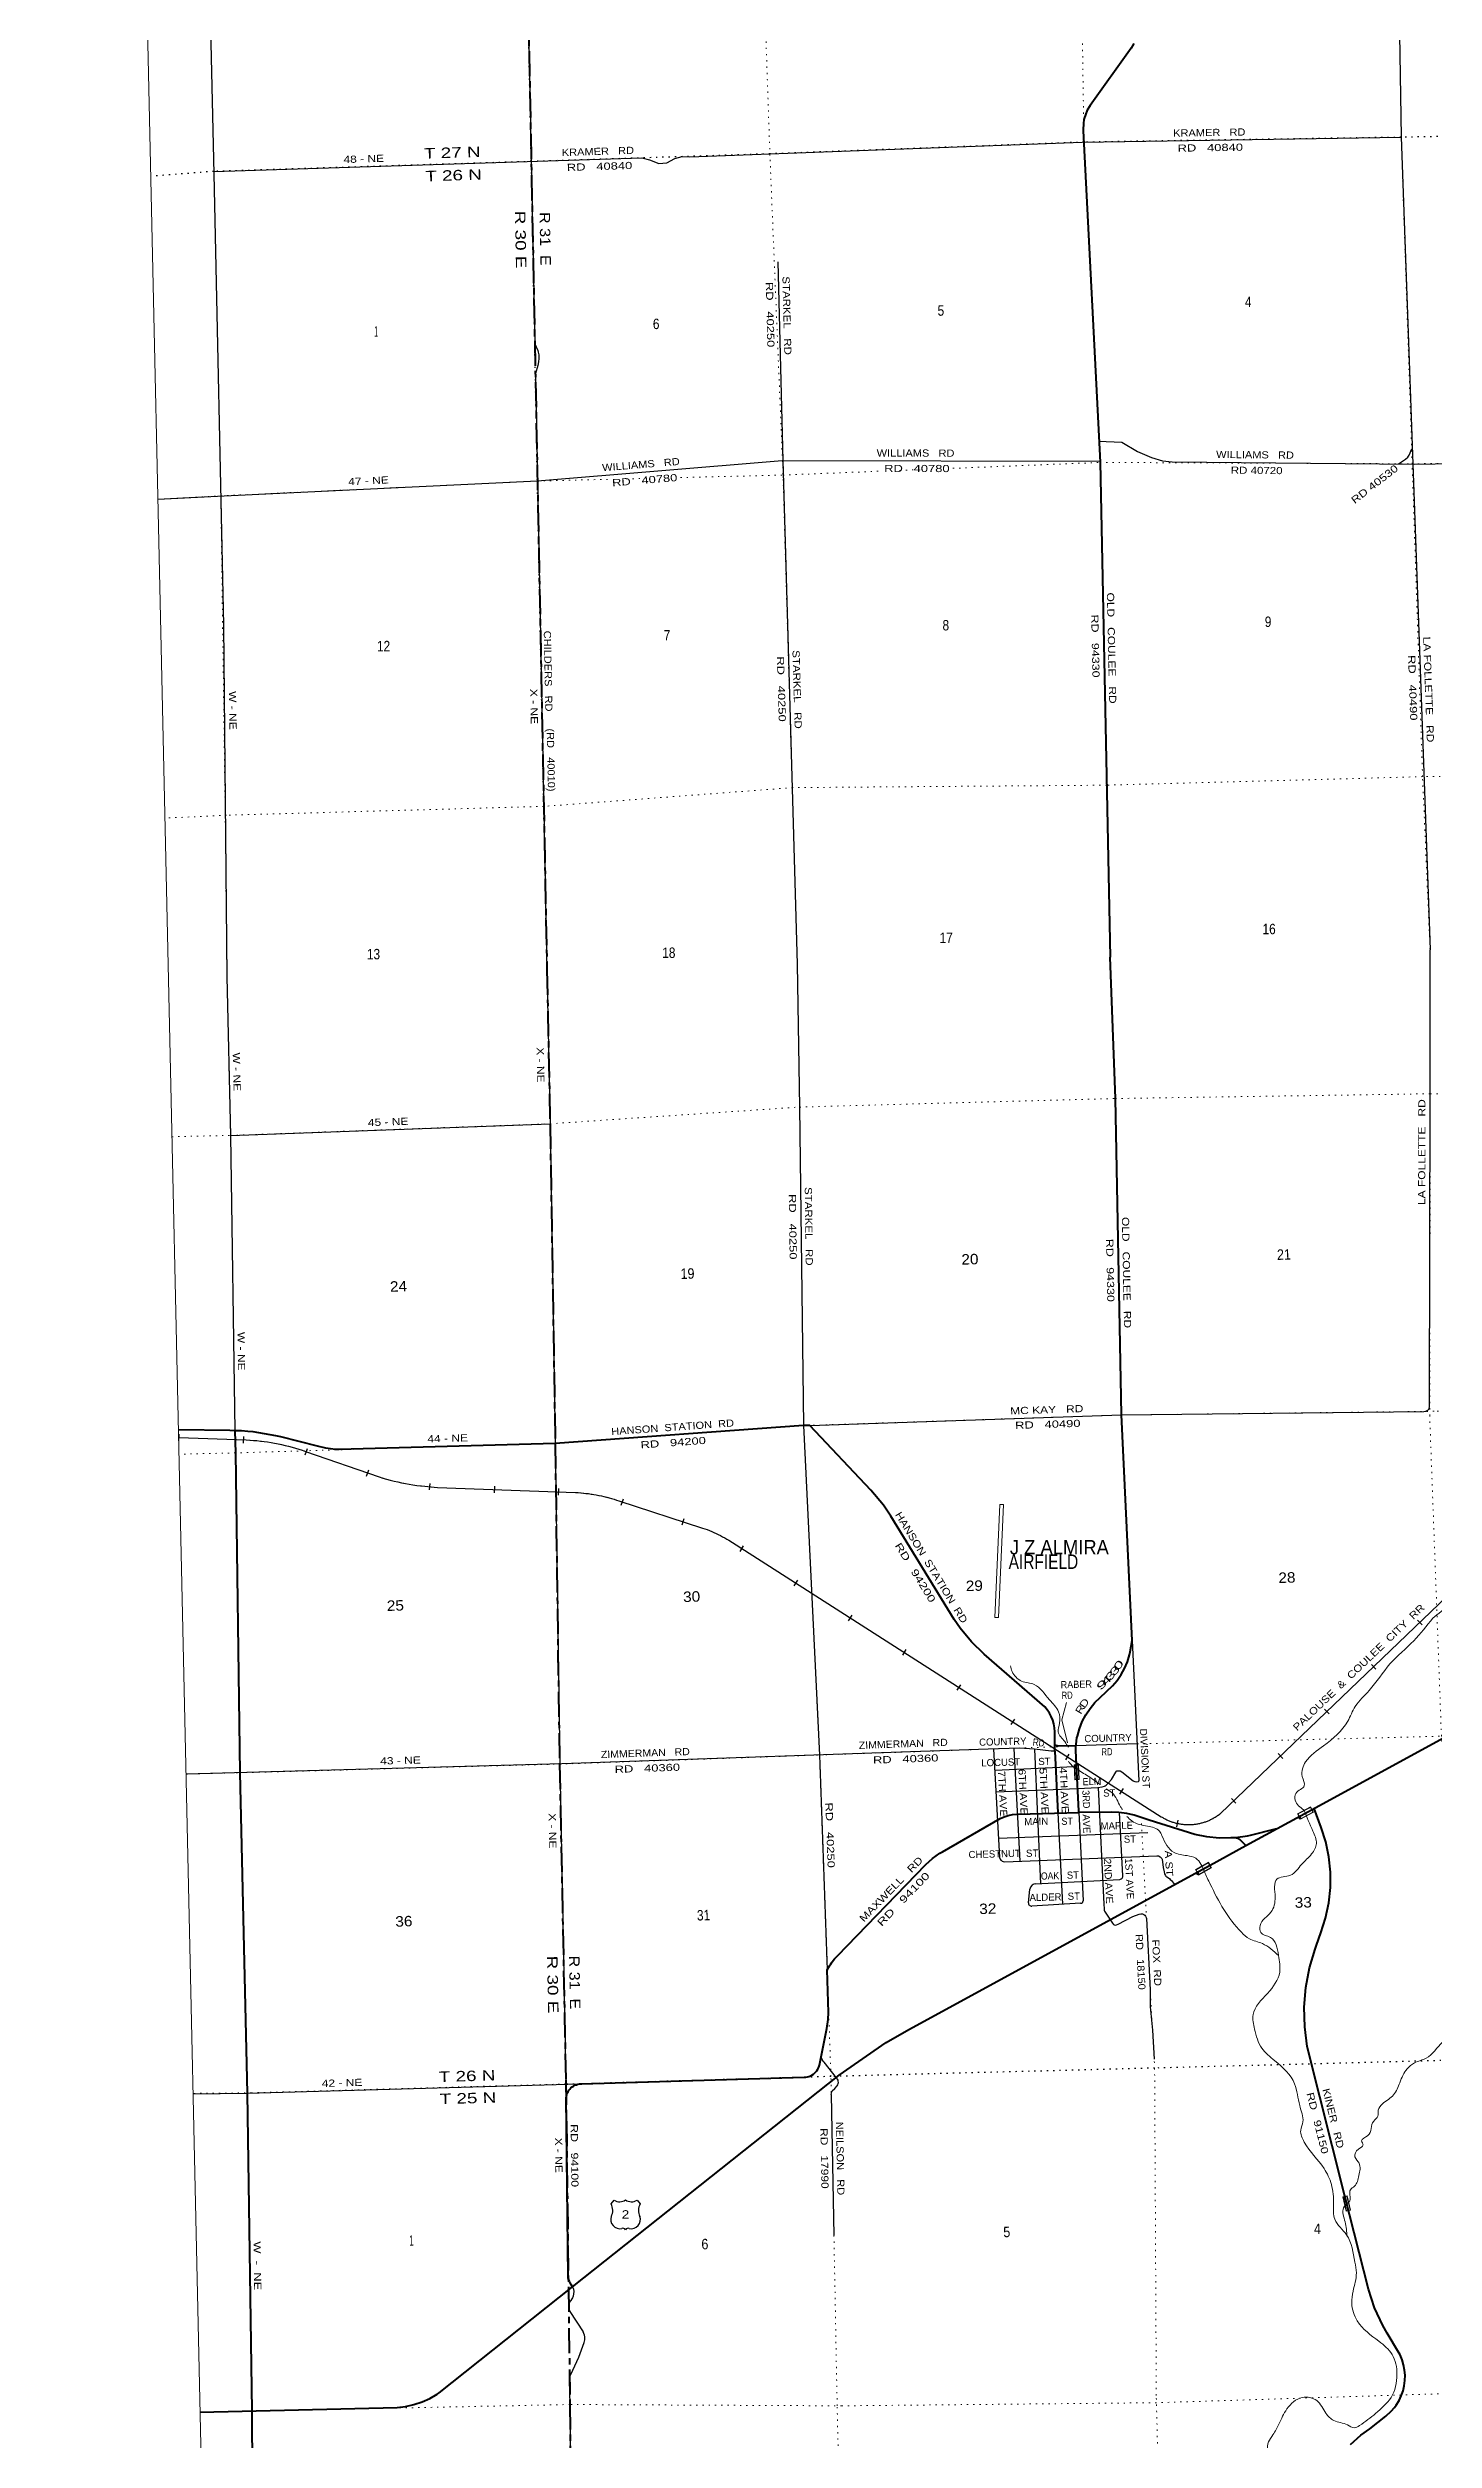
# Model space of a CAD drawing. Header units: feet. Extents: x 493183 to 745759, y 5472 to 195788.
# Drawn here: x 493183 to 516401, y 72721 to 112780 of the extents above; entities that cross this region are included whole.
import ezdxf
from ezdxf.enums import TextEntityAlignment as Align

# ---------------------------------------------------------------- set-up
doc = ezdxf.new("R2010")
doc.units = ezdxf.units.FT
doc.header["$LTSCALE"] = 70
doc.header["$PDMODE"] = 32
doc.header["$PDSIZE"] = 35
doc.linetypes.add('DOTTED', pattern=[1.5, 0.3, -1.2])
doc.linetypes.add('LONG_DASH_SHORT_DASH', pattern=[9.9, 6, -1.2, 1.5, -1.2])
for name, color, linetype, lineweight in [('11', 7, 'LONG_DASH_SHORT_DASH', 60), ('16', 7, 'Continuous', 25), ('20', 7, 'Continuous', 70), ('26', 7, 'Continuous', 40), ('27', 7, 'Continuous', 13), ('29', 7, 'Continuous', 25), ('34', 7, 'Continuous', 25), ('36', 7, 'Continuous', 13), ('39', 7, 'Continuous', 13), ('4', 7, 'Continuous', 13), ('57', 7, 'Continuous', 13), ('6', 7, 'DOTTED', 25), ('61', 7, 'Continuous', 13), ('7', 7, 'DOTTED', 13)]:
    doc.layers.add(name, color=color, linetype=linetype, lineweight=lineweight)
doc.layers.add('30', color=7, linetype='Continuous')

msp = doc.modelspace()

# ---------------------------------------------------------------- linework, layer by layer
at = {"layer": '11'}
for points in [[(500795.86, 143241.47), (501175.77, 116188.57), (501542.02, 97343.9)], [(501542.02, 97343.89), (501594.68, 94763.9), (501679.51, 89412), (501752.8, 84041.6), (501858.63, 78754.6), (501927.11, 73317.79), (501973.53, 67968.75), (502032.28, 62612.03), (502092.32, 57279.55), (502132.82, 51992.86), (502140.47, 51460.36)]]:
    msp.add_lwpolyline(points, dxfattribs=at)
at = {"layer": '16'}
for p, q in [((502615.75, 76678.76), (502667.06, 76737.52)), ((502858.82, 76743.49), (502858.54, 76743.29)), ((503050.91, 76737.61), (503102.3, 76678.76))]:
    msp.add_line(p, q, dxfattribs=at)
for centre, radius, start, end in [((502422.77, 76568.13), 222.05, 332.97043, 29.75871), ((502758.14, 76895.18), 182.07, 239.97227, 303.45418), ((502959.92, 76894.68), 181.52, 236.33975, 300.08743), ((502959.91, 76895.18), 182.07, 236.54582, 236.59441), ((503295.27, 76568.13), 222.05, 150.24129, 207.02957), ((502761.96, 76413.23), 151.42, 159.09177, 283.81923), ((502956.08, 76413.23), 151.42, 256.18077, 20.90823)]:
    msp.add_arc(centre, radius, start, end, dxfattribs=at)
for centre, major_axis, start_param, end_param in [((502817.3, 76214.41), (-19.56, 51.67), 4.95877769, 6.28318531), ((502900.75, 76214.41), (19.56, 51.67), 0, 1.32637542)]:
    msp.add_ellipse(centre, major_axis=major_axis, ratio=0.929097, start_param=start_param, end_param=end_param, dxfattribs=at)
at = {"layer": '20'}
msp.add_line((513247.3, 82676.69), (513770.01, 82961.82), dxfattribs=at)
for points in [[(513770.01, 82961.82), (514359.12, 83283.17), (526337.71, 89817.27)], [(501972.38, 75289.75), (506438.72, 78835.42), (507225.91, 79378.16), (507602.59, 79597.55), (512649.37, 82350.52), (513247.3, 82676.69)], [(495730.19, 73187.78), (499031.66, 73270.89), (499174.24, 73286.66), (499314.4, 73317.24), (499450.59, 73362.3), (499581.32, 73421.36), (499705.17, 73493.75), (499738.66, 73516.47), (501972.38, 75289.75)]]:
    msp.add_lwpolyline(points, dxfattribs=at)
at = {"layer": '26'}
msp.add_line((510046.93, 84255.52), (510098.25, 83227.96), dxfattribs=at)
for points in [[(511372.58, 112852.08), (511326.4, 112775.81), (510640.02, 111813.53), (510592.58, 111735.42), (510561.81, 111657.06), (510540.49, 111597.31), (510527.47, 111529.49), (510523.47, 111392.3), (510525.51, 111390.31), (510805.41, 105844.9), (510975.54, 97556.19)], [(510402.5, 84347.97), (510404.18, 84377.33), (510418.48, 84479.32), (510425.17, 84511), (510459.89, 84634.11), (510507.3, 84752.91), (510566.85, 84866.1), (510637.92, 84972.45), (510719.71, 85070.79), (510804.79, 85154.25), (511011.36, 85349.95), (511090.3, 85441.02), (511159.28, 85539.84), (511217.56, 85645.32), (511264.49, 85756.32), (511299.56, 85871.62), (511310.74, 85921.46), (511344.14, 86111.55), (511344.32, 86113.01), (511165.76, 89887.78), (511062.35, 95186.67), (510975.53, 97556.19)], [(496312.44, 89624.11), (496233.08, 89627.25), (495375.52, 89636.35)], [(510047.35, 84357.23), (510048.11, 84540.37), (510048.69, 84583.64), (510043.88, 84649.05), (510032.26, 84713.61), (510013.95, 84776.59), (509989.17, 84837.31), (509958.16, 84895.12), (509921.29, 84949.36), (509878.95, 84999.45), (508862.82, 85884.03), (508651.99, 86090.81), (508463.93, 86318.49), (508363.77, 86462.75), (507301.32, 88193.3), (507176.04, 88376.97), (506968.96, 88629.62), (505947.33, 89712.71), (505840.78, 89709.86), (501679.51, 89412), (498062.55, 89311.89), (498000.36, 89311.43), (497918.27, 89318.37), (497837.36, 89333.86), (497700.36, 89363.71), (497082.6, 89520.97), (497003.89, 89539.33), (496620.79, 89603.49), (496532.07, 89613.36), (496425.38, 89619.64), (496312.44, 89624.11)], [(496312.53, 89623.27), (496325.7, 89253.37), (496396.55, 83897.02), (496520.11, 78532.18), (496600, 73210.39), (496625.47, 67886.94), (496658.02, 62529.42), (496754.22, 57202.07)], [(510046.93, 84255.52), (510047.35, 84357.23), (510047.3, 84344.93)], [(510402.5, 84347.97), (510102.49, 84339.66), (510047.35, 84357.23)], [(510409.78, 84031.23), (510398.07, 84270.71), (510402.5, 84347.97)], [(510448.83, 83232.93), (510447.53, 83259.59), (510409.78, 84031.23)], [(501972.38, 75289.75), (501956.16, 75315.96), (501932.42, 75354.34), (501917.17, 75378.99), (501905.41, 75404.34), (501903.57, 75410.17), (501903.34, 75411.28), (501900.07, 75436.71), (501899.78, 75461.28), (501863.8, 78455.62), (501867.56, 78481.96), (501874.04, 78507.75), (501883.19, 78532.73), (501894.9, 78556.62), (501909.04, 78579.15), (501925.46, 78600.07), (501943.97, 78619.17), (501964.38, 78636.23), (501986.47, 78651.06), (502009.98, 78663.5), (502034.66, 78673.41), (502060.24, 78680.69), (502086.45, 78685.26), (502112.99, 78687.06), (502124.74, 78686.97), (505847.95, 78799.82), (505875.69, 78801.1), (505903.15, 78805.27), (505930.02, 78812.28), (505956.01, 78822.07), (505980.83, 78834.52), (506004.22, 78849.49), (506025.91, 78866.83), (506045.67, 78886.34), (506063.29, 78907.81), (506078.56, 78931), (506091.33, 78955.66), (506101.44, 78981.52), (506106.77, 78999.71), (506229.43, 79614.08), (506252.16, 79765.54), (506258.82, 79884.75), (506234.95, 80594.03), (506275.19, 80663.56), (506289.69, 80688.61), (506307.7, 80713.56), (506336.53, 80753.48), (506360.24, 80780.34), (506382.21, 80805.24), (506406.51, 80830.34), (507887.4, 82360.34), (507999.66, 82460.19), (508121.73, 82547.76), (508166.14, 82575.09), (509132.45, 83129.11), (509199.4, 83159.09), (509269.11, 83181.91), (509340.83, 83197.32), (509413.77, 83205.14), (509435.74, 83205.99), (510448.83, 83232.93)], [(513247.3, 82676.69), (513220.71, 82704.39), (513170.79, 82756.39), (513159.35, 82766.84), (513144.33, 82778.14), (513128.21, 82787.81), (513111.16, 82795.74), (513093.38, 82801.84), (513075.06, 82806.05), (513056.39, 82808.33), (513043.87, 82808.54), (513019.45, 82807.02), (512993.87, 82805.86), (512798.49, 82803.13), (512592.99, 82821.83), (512390.57, 82861.91), (511628.68, 83105.39), (511378.53, 83185.46), (511252.53, 83215.41), (511122.31, 83232.35), (510991.04, 83235.58), (510454.65, 83233.08), (510448.83, 83232.93)], [(513071.94, 82811.62), (513275.89, 82843.03), (513326.17, 82854.18), (513746.2, 82956.05), (513770.01, 82961.82)], [(514907.76, 76805.53), (514276.81, 79314.4), (514233.75, 79642.42), (514225.22, 79973.14), (514251.3, 80302.93), (514311.71, 80628.2), (514405.79, 80945.37), (514428.97, 81008.59), (514502.78, 81219), (514582.85, 81464.46), (514636.82, 81716.94), (514664.1, 81973.69), (514664.4, 82231.87), (514637.71, 82488.68), (514584.32, 82741.28), (514507.15, 82980.8), (514392.4, 83299.17)], [(514998.71, 72649.59), (515174.55, 72805), (515321.18, 72912.12), (515592.82, 73124.53), (515681.88, 73206.31), (515738.55, 73268.48), (515767.09, 73307.78), (515812.94, 73383.09), (515850.66, 73462.78), (515879.85, 73545.97), (515900.18, 73631.76), (515911.43, 73719.2), (515913.48, 73807.34), (515906.31, 73895.21), (515889.99, 73981.85), (515864.7, 74066.31), (515830.72, 74147.67), (515788.43, 74225.02), (515629.36, 74484.32), (515614.53, 74511.55), (515541.53, 74642.32), (515404.78, 74938.31), (515299.72, 75246.97), (514907.76, 76805.53)]]:
    msp.add_lwpolyline(points, dxfattribs=at)
at = {"layer": '27'}
msp.add_lwpolyline([(510259.37, 84395.84), (510166.35, 84785.1), (510242.46, 85072.81)], dxfattribs=at)
at = {"layer": '29'}
for p, q in [((496241.96, 94569), (501594.68, 94763.9)), ((511344.32, 86113.01), (511457.56, 83760.19)), ((509022.38, 84296.76), (509123.1, 82479.27)), ((509361.72, 84305.73), (509464.53, 82418.04)), ((509705.01, 84291.29), (509810.74, 82039.17)), ((511426.8, 84379.89), (510402, 84347.95)), ((509045.29, 83938.47), (510371.84, 84002.22)), ((510772.89, 83647.51), (510868.2, 81696.78)), ((510098.46, 83223.85), (510176.32, 81693.82)), ((510448.75, 83234.59), (510523.22, 81754.83)), ((509106.1, 82798.77), (511606.72, 82897)), ((509212.72, 82406.82), (511753.99, 82508)), ((509605.23, 81720.14), (509629.33, 81950.14)), ((509721.12, 82034.66), (511138.56, 82111.71)), ((510477.43, 81710.56), (509661.35, 81664.32)), ((511582.06, 81458.87), (511642.84, 80259.72)), ((511682.37, 79584.61), (511710.32, 79099.75)), ((506304.71, 78511.53), (506346.95, 76149.84))]:
    msp.add_line(p, q, dxfattribs=at)
for points in [[(515289.54, 143569.46), (515470.15, 132654.97), (515674.92, 121936.14), (515849.18, 111288.77), (516332.11, 97678.51)], [(495560.02, 132041.18), (495719.28, 121373.87), (495963.59, 110670.59), (496126.98, 103115.13), (496180.91, 97225.04)], [(501174.55, 116216.47), (501275.14, 110920.37), (501339.92, 107824.71), (501389.92, 107711.63), (501397.12, 107686.49), (501406.61, 107639.03), (501408.6, 107577.25), (501402.54, 107523.75), (501387.64, 107460.01), (501349.69, 107325.74), (501542.02, 97343.9)], [(495962.67, 110710.87), (503131.6, 110940), (503257.07, 110904.26), (503417.46, 110843.58), (503547.4, 110852.35), (503685.05, 110927.92), (503804.21, 110958.47), (503934.5, 110957.18), (510504.36, 111198.73), (515849.27, 111283.23)], [(505410, 109198.73), (505491.13, 105871.52), (505735.37, 97437.79)], [(510779.76, 106195.37), (511169.04, 106179.32), (511431.05, 106019.55), (511664.95, 105919.22), (511853.15, 105865.6), (512012.01, 105849.22), (516066.85, 105811.6), (525959.97, 105967.7)], [(495026.58, 105221.95), (496136.17, 105280.48), (501383.36, 105528.23), (505483.19, 105869.21), (510799.41, 105859.44)], [(515802.99, 105814.05), (515922.35, 105891.17), (515957.59, 105926.43), (515981.98, 105958.98), (516024.68, 106063.77)], [(501542.02, 97343.89), (501594.68, 94763.9), (501679.51, 89412)], [(505735.37, 97437.79), (505772.62, 95044.11), (505840.78, 89709.86), (506106.09, 84194.04), (506234.95, 80594.03)], [(516326.01, 90027.55), (516334.05, 95258.1), (516332.11, 97678.51)], [(496180.91, 97225.04), (496241.96, 94569), (496312.5, 89624.06), (496312.53, 89623.27)], [(505947.33, 89712.71), (511165.76, 89887.78), (516227.36, 89946.73)], [(516227.36, 89946.73), (516263.73, 89953.66), (516295.34, 89967.94), (516315.73, 89992.43), (516326.01, 90027.55)], [(501679.51, 89412), (501755.53, 84032.02), (501863.11, 78456.37)], [(510046.93, 84255.52), (509988.33, 84261.01), (509705.01, 84291.29), (509458.45, 84310.46), (508931.73, 84292.78), (501789.9, 84046.18), (495498.97, 83873.91)], [(510770.99, 83648.05), (510840.07, 83660.53), (510877.8, 83671.75), (510892.08, 83679.91), (510907.37, 83691.14), (510947.13, 83728.87), (510996.08, 83786), (511069.49, 83908.41), (511080.71, 83922.7), (511088.87, 83927.8), (511116.4, 83930.85), (511143.93, 83926.78), (511169.42, 83914.53), (511359.08, 83763.56), (511371.32, 83756.42), (511386.61, 83750.3), (511416.18, 83747.23), (511446.77, 83751.32), (511454.93, 83755.4), (511457.56, 83760.19)], [(509058.19, 83577.87), (510432.41, 83635.75), (510770.99, 83648.05)], [(511188.86, 82171.92), (511188.76, 82172.39), (511132.47, 83228.51)], [(509123.1, 82479.27), (509127.78, 82461.46), (509134.03, 82450.35), (509145.12, 82435.78), (509155.67, 82425.78), (509166.76, 82417.46), (509182.58, 82410.79), (509212.72, 82406.82)], [(511138.56, 82111.71), (511160.23, 82119.62), (511176.03, 82133.38), (511186.23, 82151.75), (511188.86, 82171.92)], [(511753.99, 82508), (511765.92, 82507.78), (511784.28, 82503.7), (511814.86, 82486.35), (511837.3, 82469.02), (511842.4, 82462.9), (511847.49, 82447.59), (511863.8, 82312.94), (511878.08, 82237.45), (511887.26, 82205.83), (511900.51, 82178.28), (511909.7, 82167.06), (511924.98, 82153.8), (511967.82, 82125.24), (511982.09, 82111.98), (512000.44, 82092.59), (512051.16, 82026.42)], [(509605.23, 81720.14), (509606.28, 81705.96), (509608.82, 81696.78), (509614.43, 81686.58), (509622.59, 81677.4), (509629.73, 81671.79), (509639.41, 81667.71), (509650.12, 81665.16), (509661.35, 81664.32)], [(509721.12, 82034.66), (509698.55, 82031.37), (509685.3, 82025.25), (509671.02, 82017.09), (509660.82, 82007.9), (509642.47, 81982.41), (509629.33, 81950.14)], [(510477.43, 81710.56), (510498.98, 81715.14), (510505.61, 81717.69), (510511.21, 81722.79), (510515.29, 81726.87), (510519.37, 81735.03), (510523.22, 81754.83)], [(510868.2, 81696.78), (510873.16, 81618.22), (510876.22, 81592.72), (510881.32, 81577.41), (511011.83, 81375.44), (511031.2, 81355.04), (511039.36, 81348.92), (511056.69, 81346.88), (511079.13, 81349.94), (511111.75, 81361.16), (511354.43, 81489.69), (511458.43, 81528.45), (511491.06, 81533.55), (511515.53, 81532.53), (511536.94, 81524.37), (511556.31, 81510.09), (511567.53, 81496.83), (511578.75, 81475.41), (511582.06, 81458.87)], [(511642.84, 80259.72), (511644, 79975.89), (511682.37, 79584.61)], [(506304.71, 78511.53), (506305.7, 78531.47), (506307.74, 78541.68), (506313.35, 78557.49), (506321.5, 78569.21), (506364.33, 78612.05), (506403.08, 78655.41), (506412.76, 78670.72), (506420.91, 78691.63), (506422.95, 78711.01), (506421.42, 78734.46), (506417.85, 78746.71), (506409.18, 78764.56), (506392.87, 78789.54), (506182.83, 79048.64), (506167.54, 79070.07), (506152.25, 79095.56), (506134.6, 79132.96)], [(495617.48, 78522.13), (496520.11, 78532.18), (502093.39, 78686.78)], [(501972.38, 75289.75), (501987.11, 75247.91), (501991.19, 75211.19), (501989.15, 75169.36), (501980.99, 75133.66), (501971.82, 75107.14), (501960.6, 75085.72), (501944.29, 75062.26), (501916.76, 75025.54), (501909.62, 75007.18), (501903.5, 74958.21), (501911.66, 74908.23), (501925.93, 74876.61), (502149.03, 74537.55)], [(502166.47, 74354.82), (502176.75, 74403.31), (502176.75, 74450.24), (502170.63, 74480.83), (502149.03, 74537.55)], [(501943.16, 73823.48), (502073.79, 74109.51), (502166.47, 74354.82)], [(501921.49, 73724.09), (501923.91, 73755.55), (501927.99, 73779.02), (501933.09, 73801.46), (501943.16, 73823.48)], [(502064.57, 59453.94), (502032.28, 62612.03), (501973.53, 67968.75), (501929.06, 73319.86), (501921.49, 73724.09)]]:
    msp.add_lwpolyline(points, dxfattribs=at)
at = {"layer": '34'}
for p, q in [((495376.71, 89453.55), (495380.41, 89564.1)), ((496461.8, 89414.53), (496465.51, 89525.08)), ((497495.35, 89221.29), (497531.54, 89325.81)), ((498520.52, 88863.55), (498556.71, 88968.08)), ((499577.47, 88632.07), (499586.77, 88742.29)), ((500664.53, 88582.64), (500668.67, 88693.17)), ((501736.09, 88545.09), (501740.23, 88655.62)), ((502787.41, 88376.24), (502821.5, 88481.47)), ((503808.24, 88048.3), (503842.33, 88153.53)), ((504776.97, 87602.95), (504836.55, 87696.14)), ((505681.72, 87027.57), (505741.3, 87120.76)), ((506595.1, 86440.47), (506654.68, 86533.66)), ((516198.28, 86374.48), (516121.75, 86454.34)), ((507499.85, 85865.08), (507559.43, 85958.27)), ((508413.23, 85277.98), (508472.81, 85371.17)), ((515425.94, 85630.75), (515349.41, 85710.61)), ((514640.19, 84881.39), (514563.66, 84961.25)), ((509317.98, 84702.6), (509377.56, 84795.79)), ((510231.35, 84115.5), (510290.94, 84208.69)), ((513867.85, 84137.66), (513791.32, 84217.52)), ((511136.1, 83540.12), (511195.69, 83633.31)), ((513082.1, 83388.3), (513005.57, 83468.16)), ((512089.98, 82992.56), (512114.71, 83100.37))]:
    msp.add_line(p, q, dxfattribs=at)
at = {"layer": '34', "lineweight": 13}
for p, q in [((495377.4, 89507.06), (496505.68, 89469.2)), ((497500.38, 89276.16), (498732.08, 88849.68)), ((502747.75, 88448.07), (504149.35, 87994.04)), ((504647.78, 87752.15), (511829.97, 83159.97)), ((512825.18, 83216.2), (517160.96, 87371.1))]:
    msp.add_line(p, q, dxfattribs=at)
at = {"layer": '34'}
for points in [[(495377.44, 89508.16), (496505.73, 89470.3), (496565.7, 89467.35), (496625.26, 89463.05), (496684.77, 89457.72), (496744.6, 89451.68), (496804.04, 89444.29), (496863.07, 89435.89), (496922.43, 89426.79), (496981.38, 89416.32), (497039.95, 89404.85), (497098.81, 89392.33), (497156.95, 89378.82), (497215.04, 89364.63), (497273.09, 89349.05), (497330.4, 89332.48), (497387.67, 89314.89), (497444.57, 89296.61), (497500.74, 89277.2), (498732.42, 88850.72), (498794.34, 88831.3), (498856.36, 88813.4), (498918.72, 88796.56), (498981.66, 88780.31), (499044.69, 88765.59), (499107.72, 88752.04), (499171.33, 88739.08), (499235.02, 88727.65), (499298.71, 88717.4), (499363.09, 88708.08), (499427.11, 88700.06), (499439.61, 88698.49), (499710.52, 88675.65), (502021.81, 88589.02), (502065.59, 88586.93), (502109.08, 88583.84), (502152.53, 88580.01), (502196.22, 88575.65), (502239.62, 88570.32), (502282.73, 88564.24), (502326.07, 88557.65), (502369.13, 88550.07), (502411.89, 88541.75), (502454.88, 88532.67), (502497.33, 88522.86), (502539.76, 88512.55), (502582.16, 88501.24), (502624.02, 88489.19), (502665.84, 88476.4), (502707.4, 88463.12), (502748.1, 88449.11), (504149.7, 87995.08), (504188.03, 87981.62), (504225.83, 87967.36), (504263.39, 87952.44), (504301.02, 87937), (504338.14, 87920.76), (504374.8, 87903.95), (504411.54, 87886.61), (504447.76, 87868.48), (504483.53, 87849.76), (504519.28, 87830.3), (504554.38, 87810.34), (504589.32, 87789.95), (504623.96, 87768.67), (504648.37, 87753.08), (511830.56, 83160.9), (511843.23, 83152.96), (511856.01, 83145.36), (511868.93, 83137.97), (511882.01, 83130.68), (511895.2, 83123.72), (511908.47, 83117.02), (511921.89, 83110.43), (511935.42, 83104.17), (511949.03, 83098.17), (511962.83, 83092.35), (511976.63, 83086.82), (511990.53, 83081.45), (512004.6, 83076.37), (512018.68, 83071.58), (512032.88, 83067.02), (512047.11, 83062.66), (512061.51, 83058.57), (512075.87, 83054.72), (512090.41, 83051.16), (512104.9, 83047.83), (512119.52, 83044.73), (512134.14, 83041.93), (512148.82, 83039.4), (512163.52, 83037.05), (512178.33, 83035.04), (512193.17, 83033.21), (512207.99, 83031.7), (512222.83, 83030.38), (512237.72, 83029.43), (512252.63, 83028.68), (512267.48, 83028.16), (512282.39, 83027.9), (512297.3, 83027.96), (512312.27, 83028.27)], [(512312.27, 83028.27), (512327.15, 83028.75), (512342.06, 83029.61), (512356.92, 83030.7), (512371.8, 83031.98), (512386.56, 83033.55), (512401.42, 83035.45), (512416.19, 83037.52), (512430.89, 83039.93), (512445.55, 83042.46), (512460.25, 83045.38), (512474.78, 83048.5), (512489.26, 83051.87), (512503.8, 83055.49), (512518.14, 83059.44), (512532.47, 83063.51), (512546.71, 83067.93), (512560.97, 83072.54), (512574.98, 83077.42), (512588.99, 83082.59), (512602.91, 83087.92), (512616.77, 83093.51), (512630.43, 83099.41), (512644.11, 83105.5), (512657.62, 83111.8), (512671.01, 83118.38), (512684.22, 83125.17), (512697.39, 83132.21), (512710.45, 83139.4), (512723.32, 83146.92), (512736.08, 83154.6), (512748.73, 83162.57), (512761.28, 83170.7), (512773.57, 83179.07), (512785.78, 83187.63), (512797.81, 83196.38), (512809.73, 83205.42), (512821.42, 83214.6), (512824.45, 83217.03), (517160.21, 87371.91)]]:
    msp.add_lwpolyline(points, dxfattribs=at)
at = {"layer": '34', "lineweight": 13}
msp.add_lwpolyline([(499439.5, 88697.4), (499710.45, 88674.55), (502021.76, 88587.92)], dxfattribs=at)
for centre, radius, start, end in [((496356.82, 86042.87), 3429.56, 70.52215, 87.51227), ((499862.69, 92382.66), 3709.47, 252.25444, 263.4492), ((501916.38, 86086.58), 2503.56, 70.60531, 87.58764), ((503393.07, 85801.21), 2319.59, 57.25372, 70.97132), ((512288.35, 83882.35), 855.53, 237.60296, 308.86464)]:
    msp.add_arc(centre, radius, start, end, dxfattribs=at)
at = {"layer": '36'}
msp.add_lwpolyline([(509040.7, 86498.2), (509125.82, 88387.48), (509189.42, 88386.22), (509105.27, 86497.84)], close=True, dxfattribs=at)
at = {"layer": '39'}
for points in [[(516378.83, 86486.6), (516652.39, 86714.73), (516973.54, 87037.09), (517261.94, 87308.03), (517568.41, 87514.98), (517949.35, 87728.23), (518315.62, 87959.18), (518786.4, 88136.84), (519164.26, 88184.63), (519485.38, 88307.32), (520353.89, 88676.56), (520683.98, 88769.27), (520979.38, 88808.5), (521039.75, 88947.47), (521033.21, 89036.11)], [(514221.82, 83271.28), (514074, 83437.83), (514084.7, 83551.09), (514226.12, 83678.41), (514193.16, 83834.72), (514248.35, 84078.4), (514548.85, 84349.71), (514954.12, 84759.32), (515079.8, 85007.17), (515313.84, 85274.44), (515661.57, 85718.61), (516059.39, 86107.83), (516378.83, 86486.6)], [(510274.69, 84324.06), (510213.11, 84417.64), (510105.33, 84579.74), (510127.09, 84727.62), (510111.3, 84916.72), (509957.95, 85117.77), (509704.07, 85374.25), (509492.55, 85430.34), (509334.38, 85590.91), (509303.24, 85686.77)], [(510453.06, 83933.15), (510334.89, 84016.7), (510276.84, 84088.14)], [(510804.6, 83701.76), (510656.92, 83805.46), (510453.06, 83933.15)], [(511180.29, 83279.72), (511149.89, 83326.8), (511006.13, 83560.26), (510909.96, 83627.78)], [(512554.76, 82233.03), (512408.6, 82465.57), (512262.01, 82509.52), (512044.51, 82563.42), (511842.43, 82841.64), (511799.74, 82919), (511601.54, 83001.71), (511336.58, 83090.46), (511255.35, 83165.73)], [(513793.33, 80837.78), (513659.12, 81140.24), (513497.32, 81220.03), (513485.67, 81338.67), (513668.52, 81564.05), (513737.58, 81816.22), (513766.88, 82115.59), (513992.89, 82180.95), (514181.11, 82362.12), (514349.35, 82536.64), (514428.78, 82712.49), (514370.05, 82920.45), (514221.82, 83271.28)], [(513793.33, 80837.78), (513525.09, 81035.33), (513306.74, 81117.44), (513172.31, 81226.29), (512649.63, 82033.25), (512552.52, 82236.79)], [(513301.78, 65709.54), (513519.92, 65695.77), (513660.3, 65790.79), (513776.19, 65961.7), (514097.99, 66128.78), (514371.91, 66344.83), (514533.13, 66551.4), (514661.15, 66922.34), (514621.25, 67241.79), (514605.93, 67348.22), (514657.68, 67438.53), (514676.21, 67626.65), (514706.83, 67748.58), (514772.71, 67972.43), (514894.75, 68407.72), (514917.34, 68795.62), (514898.99, 69069.34), (514781.06, 69166.6), (514675.49, 69455.82), (514721.75, 69660.92), (514872.59, 70278.59), (514872.43, 70484.29), (514743.64, 70673.99), (514230.74, 71156.54), (513890.35, 71672.57), (513657.18, 72379.42), (513627.53, 72693.13), (513700.72, 72808.29), (513802.14, 72990.87), (513935.7, 73245), (514192.27, 73434.3), (514435.92, 73383.22), (514587.55, 73172.04), (514720.33, 73051.03), (514950.6, 72975.34), (515058.95, 72928.21), (515150.64, 72965.28), (515420.89, 73169.12), (515679.12, 73437.13), (515778.49, 73821.31), (515695.71, 74157.61), (515477.25, 74376.85), (515113.92, 74716.72), (515022.1, 75018.46), (515043.05, 75216.62), (515098.78, 75521.25), (515072.77, 75703.29), (514933.26, 76157.25), (514737.71, 76419.53), (514715.88, 76675), (514679.77, 77002.63), (514556.72, 77269.14), (514224.56, 77712.81), (514166.14, 77910.7), (514202.19, 78052.96), (514149.64, 78323.63), (514063.99, 78688.08), (513731.52, 79075.27), (513515.38, 79284.5), (513392.71, 79605.47), (513369.29, 79846.77), (513610.73, 80203), (513813.94, 80556.06), (513793.33, 80837.78)], [(514971.78, 76705.66), (514986.6, 76729.61), (514999.15, 76915.53), (515065.98, 76974.03), (515141.32, 77151.77), (515143.18, 77357.54), (515075.39, 77464.39), (515132.03, 77593.16), (515210.59, 77664.12), (515186.35, 77731.95), (515286.6, 77819.7), (515388.15, 78064.8), (515458.29, 78147.6), (515463.37, 78246.57), (515536.8, 78353.67), (515721.9, 78504.5), (515824.73, 78707.29), (515946.86, 78938.89), (516072.95, 79039.52), (516268.3, 79118.06), (516538.62, 79386.44), (516813.89, 79624.71), (516940.11, 79854.42), (517000.82, 80249.53), (517119.48, 80529.43), (517297.74, 80706.27), (517466.92, 80861.83)], [(514943.67, 76133.31), (514908.49, 76376.32), (514883.24, 76611.51), (514971.78, 76705.66)]]:
    msp.add_spline(points, degree=3, dxfattribs=at)
at = {"layer": '4'}
msp.add_lwpolyline([(493183.04, 189004.41), (524001.53, 189703.99), (554819.03, 190445.97), (585635.48, 191230.33), (616450.81, 192057.09), (647264.99, 192926.23), (678077.93, 193837.75), (708889.59, 194791.66), (739699.91, 195787.95), (745759.19, 12310.89), (714696.49, 11306.43), (683632.43, 10344.71), (652567.07, 9425.72), (621500.49, 8549.46), (590432.73, 7715.93), (559363.85, 6925.15), (528293.91, 6177.1), (497222.97, 5471.78)], close=True, dxfattribs=at)
at = {"layer": '57'}
for p, q in [((514112.39, 83209.63), (514332.54, 83328.1)), ((514332.54, 83328.1), (514382.3, 83235.63)), ((514162.15, 83117.17), (514112.39, 83209.63)), ((514162.15, 83117.17), (514382.3, 83235.63)), ((512402.91, 82276.62), (512621.96, 82397.1)), ((512453.51, 82184.62), (512402.91, 82276.62)), ((512453.51, 82184.62), (512672.56, 82305.1)), ((512621.96, 82397.1), (512672.56, 82305.1))]:
    msp.add_line(p, q, dxfattribs=at)
for points in [[(514329.28, 83317.26), (514123.22, 83206.37), (514165.4, 83128), (514371.46, 83238.88)], [(512618.8, 82386.24), (512413.76, 82273.46), (512456.66, 82195.47), (512661.7, 82308.25)]]:
    msp.add_lwpolyline(points, close=True, dxfattribs=at)
for p in [(514150.3, 83139.18), (512441.46, 82206.53)]:
    msp.add_point(p, dxfattribs=at)
at = {"layer": '6'}
for points in [[(501542.02, 97343.9), (501488.83, 100062.11), (501381.48, 105529.57), (501278.78, 110880.93), (501170.04, 116213.07), (501101.29, 121522.4), (501020.79, 126899.64), (500949.75, 132283), (500873.03, 137565.17), (500797.95, 142931), (500795.86, 143241.47)], [(525830.97, 111483.84), (521290.27, 111376.4), (515849.27, 111283.23), (510535.12, 111201.19), (505279.69, 111005.31), (501279.98, 110877.32), (495962.67, 110710.87), (494908.23, 110629.95)], [(526582.42, 79354.2), (522144.53, 79213.91), (517039.81, 79091.08), (511719.73, 78951.63), (506298.79, 78811.13), (501858.1, 78680.25), (496594.46, 78531.65), (495617.48, 78522.13)]]:
    msp.add_lwpolyline(points, dxfattribs=at)
at = {"layer": '61'}
for p, q in [((510458.04, 83783.55), (510383.12, 83780.29)), ((510447.18, 84033.31), (510458.04, 83783.55)), ((514871.4, 76796.27), (514944.33, 76813.79)), ((514929.79, 76553.18), (514871.4, 76796.27))]:
    msp.add_line(p, q, dxfattribs=at)
for points in [[(510383.12, 83780.29), (510372.25, 84030.05), (510447.18, 84033.31)], [(514944.33, 76813.79), (515002.72, 76570.7), (514929.79, 76553.18)]]:
    msp.add_lwpolyline(points, dxfattribs=at)
for points in [[(510390.76, 83788.63), (510380.59, 84022.4), (510439.53, 84024.96), (510449.69, 83791.19)], [(514935.69, 76562.82), (514881.04, 76790.36), (514938.42, 76804.14), (514993.07, 76576.6)]]:
    msp.add_lwpolyline(points, close=True, dxfattribs=at)
at = {"layer": '7'}
for p, q in [((502869.15, 105562.21), (503150.87, 105569.08)), ((507446.96, 105704.02), (507709.8, 105714.49)), ((509020.41, 84295.83), (510101.03, 84333.58))]:
    msp.add_line(p, q, dxfattribs=at)
for points in [[(509955.39, 143447.66), (509981.07, 143176.55), (510082.2, 137844.07), (510183.72, 132505.89), (510275.63, 127177.31), (510383.75, 121783.82), (510459.48, 116420.7), (510535.72, 111195.19), (510809.62, 105825.59), (510916.56, 100433.47), (510975.54, 97556.19)], [(516332.11, 97678.51), (516206.8, 100576.53), (516032.6, 105812.58), (515849.27, 111283.23), (515762.88, 116574.25), (515674.59, 121930.48), (515570.68, 127339.58), (515469.17, 132652.52), (515382.28, 137965.25), (515288.95, 143340.92), (515289.54, 143569.46)], [(495452.31, 143122.91), (495446.46, 142727.14), (495502.34, 137338.99), (495560.02, 132041.18), (495642.46, 126677.63), (495720.69, 121363.09), (495839.65, 116064.96), (495962.67, 110710.87), (496080.22, 105278.1), (496154.13, 99936.62), (496180.91, 97225.04)], [(505735.37, 97437.79), (505648.53, 100395.02), (505495.35, 105637.07), (505276.76, 110976.91), (505095.27, 116311.04), (505025, 121595.66), (504904.45, 127019.07), (504851.53, 132366.84), (504763.22, 137657.62), (504679.93, 143015.02), (504655.04, 143327.89)], [(508340.65, 105739.63), (510803.02, 105837.76), (516025.39, 105814.99), (521425.82, 105898.83), (525959.97, 105967.7)], [(495027.24, 105222.91), (496081.42, 105278.1), (501382.68, 105525.96), (502565.04, 105554.79)], [(503778.2, 105584.38), (505495.35, 105626.25), (507142.67, 105691.9)], [(526084.81, 100630.43), (521649.54, 100577.74), (516206.8, 100576.53), (510917.77, 100433.47), (505660.53, 100392.64), (501487.81, 100078.48), (496176.94, 99930.56), (495144.81, 99882.02)], [(506931.01, 59294.45), (506636.52, 62538.14), (506521.09, 67901.21), (506402.66, 73296.46), (506298.79, 78811.13), (506106.09, 84194.04), (505840.78, 89709.86), (505772.62, 95044.11), (505735.37, 97437.79)], [(510975.52, 97556.19), (511062.88, 95261.02), (511165.76, 89887.78), (511426.72, 84381.55)], [(518009.99, 51819.44), (517960.37, 55204.42), (517747.35, 57650.32), (517445.31, 62979.48), (517174.52, 68208.76), (516998.3, 73513.51), (517039.81, 79091.08), (516523.26, 84508.52), (516326.25, 89875.44), (516335.82, 95266.23), (516332.1, 97678.51)], [(496180.91, 97225.04), (496241.96, 94569), (496325.7, 89253.37), (496397.08, 83971.37), (496520.11, 78532.18), (496600, 73210.39), (496625.47, 67886.94), (496658.02, 62529.42), (496754.22, 57202.07), (496843.97, 51343.02)], [(495260.77, 94547.27), (496241.96, 94569), (501594.68, 94763.9), (505772.62, 95044.11), (511062.35, 95186.67), (516335.82, 95266.23), (521648.07, 95264.27), (526208.52, 95340.97)], [(526332.65, 90033.32), (521617.41, 89929.03), (516401.13, 89949.26), (511165.76, 89887.78), (505840.78, 89709.86), (501679.51, 89412), (496325.7, 89253.37), (495378.13, 89230.34)], [(511429.1, 84379.95), (516523.26, 84508.52), (521884.22, 84620.21), (526457.34, 84702.41)], [(495498.97, 83873.91), (496396.55, 83897.02), (501752.8, 84041.6), (506106.09, 84194.04), (508816.36, 84288.71)], [(511498.78, 83045.99), (511719.73, 78951.63), (511748.13, 73422.28), (511886.25, 68017.83), (512144.25, 62677.25), (512398.03, 57276.03), (512625.35, 51696.36)], [(526713.11, 73766.53), (522364.51, 73662.43), (516998.3, 73513.51), (511747.6, 73347.93), (506477.01, 73295.93), (501927.11, 73317.79), (496600, 73210.39), (495730.19, 73187.78)]]:
    msp.add_lwpolyline(points, dxfattribs=at)

# ---------------------------------------------------------------- texts
at = {"layer": '16', "width": 1.2}
msp.add_text(' 2 ', height=140, dxfattribs=at).set_placement((502857.67, 76431.72), align=Align.CENTER)
at = {"layer": '27'}
for s, rotation, width, p in [('OLD   COULEE   RD', 271.176, 1.25, (510920.3, 103658.52)), ('RD   94330', 271.176, 1.3, (510657.24, 103290.09)), ('OLD   COULEE   RD', 271.118, 1.25, (511171.09, 93202.12)), ('RD   94330', 271.118, 1.3, (510906.63, 92835.87)), ('HANSON  STATION  RD', 4.094, 1.15, (502623.51, 89549.75)), ('44 - NE', 1.585, 1.25, (499541.04, 89427.84)), ('RD   94200', 4.094, 1.35, (503114.48, 89326.53)), ('HANSON  STATION  RD', 301.547, 1.2, (507367.72, 88218.94)), ('RD   94200', 301.547, 1.4, (507363.27, 87701.8)), ('0', 53.262, 1.85, (511113.45, 85598.18)), ('RABER', 1.523, 0.95, (510146.71, 85310.29)), ('9', 43.387, 2.05, (510809.56, 85265.64)), ('4', 43.387, 2, (510884.67, 85336)), ('3', 50.171, 1.85, (510971.66, 85418.86)), ('3', 49.609, 1.9, (511041.37, 85502.92)), ('RD', 1.523, 0.8, (510163.62, 85132.59)), ('R', 59.004, 1.25, (510484.14, 84865.67)), ('D', 55.009, 1.35, (510545.28, 84963.4)), ('4TH AVE', 272.914, 1.15, (510127.36, 83983.74)), ('3RD', 272.8, 0.95, (510506.85, 83601.74)), ('ST', 0.267, 0.95, (510157.91, 83024.32)), ('MAXWELL   RD', 45.934, 1.25, (506849.53, 81388.7)), ('RD   94100', 45.934, 1.45, (507145.75, 81315.99)), ('RD   91150', 284.116, 1.3, (514262.17, 78527.77)), ('KINER   RD', 284.116, 1.2, (514527.58, 78593.72)), ('X - NE', 270.722, 1.25, (501676.58, 77787.35)), ('RD   94100', 270.688, 1.3, (501939.12, 78013)), ('W  -  NE', 270.86, 1.35, (496627.39, 76049.08))]:
    msp.add_text(s, height=120, rotation=rotation, dxfattribs=dict(at, width=width)).set_placement(p)
for s, rotation, p in [('MAIN', 1.523, (509537.84, 83017.07)), ('AVE', 272.8, (510512.11, 83199.87))]:
    msp.add_text(s, height=120, rotation=rotation, dxfattribs=at).set_placement(p)
at = {"layer": '30'}
for s, rotation, width, p in [('KRAMER   RD', 0.906, 1.15, (512030.92, 111292.87)), ('KRAMER   RD', 1.831, 1.15, (501792.65, 110967.24)), ('STARKEL   RD', 271.397, 1.2, (505485.78, 108953.44)), ('WILLIAMS   RD', 4.754, 1.15, (502472.33, 105689.04)), ('WILLIAMS   RD', 359.895, 1.15, (507064.6, 105936.3)), ('WILLIAMS   RD', 359.468, 1.15, (512749.5, 105912.38)), ('CHILDERS   RD', 271.113, 1.15, (501488.88, 103019.47)), ('STARKEL   RD', 271.659, 1.2, (505653.37, 102692.21)), ('LA FOLLETTE   RD', 272.032, 1.25, (516216.68, 102919.58)), ('X - NE', 271.113, 1.25, (501260.6, 102045.57)), ('(RD   40010)', 271.113, 1.15, (501538.51, 101382.5)), ('W - NE', 271.317, 1.25, (496280.12, 95955.16)), ('X - NE', 271.169, 1.25, (501369.37, 96043.75)), ('LA FOLLETTE   RD', 89.912, 1.25, (516252.53, 93402.66)), ('45 - NE', 2.085, 1.25, (498544.35, 94722.88)), ('RD   40250', 270.732, 1.35, (505592.79, 93586.13)), ('STARKEL   RD', 270.732, 1.2, (505859.75, 93703.69)), ('W - NE', 270.817, 1.25, (496358.93, 91277.1)), ('MC KAY   RD', 1.921, 1.25, (509302.43, 89895.31)), ('RD   40490', 1.921, 1.35, (509384.88, 89653.07)), ('DIVISION ST', 272.914, 1.05, (511471.38, 84634.15)), ('43 - NE', 1.569, 1.25, (498750.56, 84032.98)), ('ZIMMERMAN   RD', 2.001, 1.1, (502446.83, 84141.37)), ('ZIMMERMAN   RD', 2.001, 1.1, (506767.07, 84296.29)), ('RD   40360', 2.001, 1.35, (507005.07, 84049.3)), ('RD', 353.142, 0.85, (509672.73, 84354.88)), ('RD', 1.523, 0.8, (510830.48, 84186.15)), ('RD   40360', 1.978, 1.35, (502677.78, 83893.72)), ('7TH AVE', 272.914, 1.15, (509095.48, 83924.95)), ('6TH AVE', 272.914, 1.15, (509436.99, 83958.02)), ('5TH AVE', 272.914, 1.15, (509789.52, 83972.72)), ('ELM', 1.523, 0.95, (510514.68, 83686.41)), ('RD   40250', 272.05, 1.35, (506204.65, 83397.36)), ('X - NE', 271.147, 1.25, (501570.48, 83218.77)), ('A ST', 272.914, 1.2, (511890, 82591.07)), ('OAK', 1.523, 0.9, (509816.97, 82106.33)), ('2ND AVE', 272.914, 1.1, (510869.14, 82458.79)), ('1ST AVE', 272.914, 1.05, (511221.67, 82466.14)), ('RD   18150', 273.089, 1.15, (511398.89, 81192.4)), ('FOX  RD', 272.902, 1.2, (511675.82, 81102.68)), ('42 - NE', 1.617, 1.25, (497772.24, 78634.93)), ('RD   17990', 271.025, 1.25, (506121.4, 77945.6)), ('NEILSON   RD', 271.079, 1.15, (506382.92, 78052.47))]:
    msp.add_text(s, height=120, rotation=rotation, dxfattribs=dict(at, width=width)).set_placement(p)
for s, rotation, width, p in [('48 - NE', 1.831, 1.25, (498476.17, 110861.24)), ('RD   40840', 0.906, 1.35, (512652.5, 111049)), ('RD   40840', 1.831, 1.35, (502424.91, 110734.99)), ('RD   40250', 271.397, 1.35, (505220.42, 108312.18)), ('RD   40780', 359.895, 1.35, (507737.67, 105676.72)), ('RD 40720', 359.468, 1.2, (513428.52, 105644.95)), ('RD 40530', 37.867, 1.3, (515440.34, 105427.25)), ('47 - NE', 2.703, 1.25, (498556.01, 105471.25)), ('RD   40780', 4.754, 1.35, (503184.1, 105481.8)), ('RD   40250', 271.765, 1.35, (505408.96, 102042.37)), ('RD   40490', 271.924, 1.35, (515982.18, 102062.41)), ('W - NE', 270.932, 1.25, (496220.27, 101684.54))]:
    msp.add_text(s, height=120, rotation=rotation, dxfattribs=dict(at, width=width)).set_placement(p, align=Align.CENTER)
for s, p in [('COUNTRY', (510544.06, 84406.63)), ('COUNTRY', (508781.4, 84347.84)), ('LOCUST', (508818.13, 84002.42)), ('ST', (509772.88, 84024.47)), ('ST', (510859.85, 83495.33)), ('MAPLE', (510815.8, 82944.14)), ('CHESTNUT', (508605.14, 82466.45)), ('ST', (509567.24, 82488.49)), ('ST', (511205.04, 82723.66)), ('ST', (510250.27, 82121.03)), ('ALDER', (509626.01, 81746.22)), ('ST', (510264.96, 81768.27))]:
    msp.add_text(s, height=120, rotation=1.523, dxfattribs=at).set_placement(p)
at = {"layer": '34', "width": 1.2}
msp.add_text('PALOUSE  &  COULEE  CITY  RR', height=120, rotation=43.78, dxfattribs=at).set_placement((514105.46, 84588.43))
at = {"layer": '36'}
for s, width, p in [('J Z ALMIRA', 0.95, (509295.97, 87552.82)), ('AIRFIELD', 0.8, (509274.74, 87309.96))]:
    msp.add_text(s, height=242, dxfattribs=dict(at, width=width)).set_placement(p)
at = {"layer": '6'}
for s, rotation, width, p in [('T 27 N', 1.831, 1.35, (499958.83, 110939.17)), ('T 26 N', 1.831, 1.35, (499980.45, 110558.94)), ('R 30 E', 271.113, 1.35, (501014.64, 109567.64)), ('R 31  E', 271.113, 1.15, (501426.15, 109579.52))]:
    msp.add_text(s, height=175, rotation=rotation, dxfattribs=dict(at, width=width)).set_placement(p, align=Align.CENTER)
for s, rotation, width, p in [('R 30 E', 271.147, 1.35, (501543.15, 80832.49)), ('R 31  E', 271.147, 1.15, (501911.53, 80833.18)), ('T 26 N', 1.617, 1.35, (499733.16, 78718.27)), ('T 25 N', 1.617, 1.35, (499748.24, 78347.06))]:
    msp.add_text(s, height=175, rotation=rotation, dxfattribs=dict(at, width=width)).set_placement(p)
at = {"layer": '7'}
for s, width, p in [('4', 0.85, (513286.99, 108439.3)), ('6', 0.85, (503371.27, 108070.48)), ('5', 0.85, (508139.89, 108294.09)), ('1', 0.4, (498681.23, 107944.08)), ('7', 0.85, (503553.54, 102856.3)), ('8', 0.85, (508222.67, 103024.7)), ('9', 0.85, (513620.12, 103082.56)), ('12', 0.85, (498805.6, 102675.32)), ('17', 0.85, (508228.69, 97791.05)), ('16', 0.85, (513636.84, 97938.03)), ('13', 0.85, (498637.22, 97517.31)), ('18', 0.85, (503583.79, 97540.46))]:
    msp.add_text(s, height=175, dxfattribs=dict(at, width=width)).set_placement(p, align=Align.CENTER)
for s, width, p in [('20', 1.1, (508485.44, 92404.18)), ('21', 0.9, (513770.75, 92483.83)), ('19', 0.9, (503781.46, 92164.2)), ('24', 1.1, (498915.42, 91950.4)), ('30', 1.1, (503825.02, 86754.6)), ('29', 1.1, (508559.55, 86937.52)), ('28', 1.1, (513794.81, 87073.62)), ('25', 1.1, (498863.05, 86605.63)), ('33', 1.1, (514068.64, 81634.07)), ('36', 1.1, (499005.54, 81318.43)), ('31', 0.85, (504056.62, 81421.59)), ('32', 1.1, (508785.3, 81529.21)), ('1', 0.45, (499240.2, 75976.91)), ('5', 0.9, (509187.82, 76118.62)), ('4', 0.9, (514389.78, 76171.07)), ('6', 0.9, (504131.43, 75915.25))]:
    msp.add_text(s, height=175, rotation=1.74, dxfattribs=dict(at, width=width)).set_placement(p)

doc.saveas('drawing.dxf')
